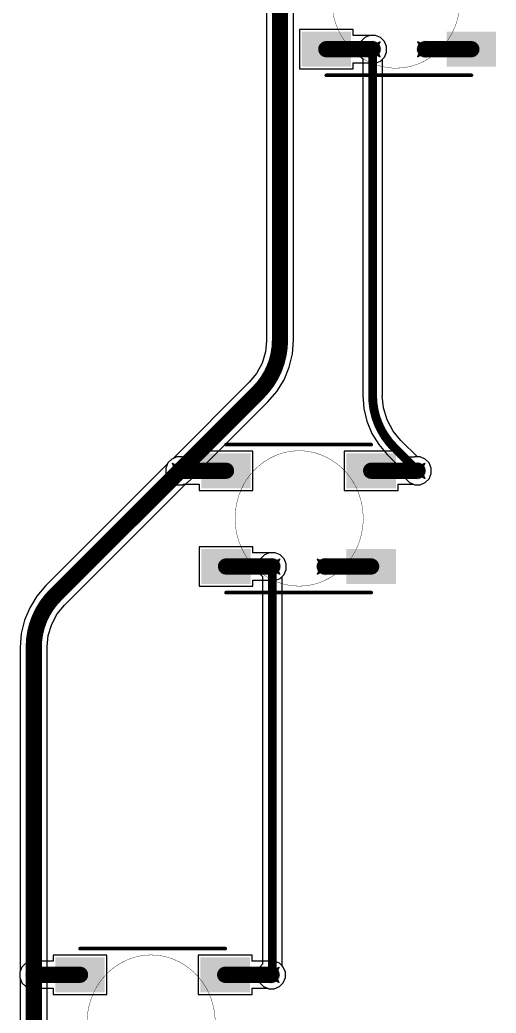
# Model space of a CAD drawing. Header units: inches. Extents: x -11 to 1110, y -7 to 455.
# Drawn here: x 463.22 to 479.63, y 180.45 to 214.68 of the extents above; entities that cross this region are included whole.
import ezdxf

# ---------------------------------------------------------------- set-up
doc = ezdxf.new("R2010")
doc.units = ezdxf.units.IN
for name, color, linetype in [('Bottom Layer', 5, 'Continuous'), ('Drill Drawing', 1, 'Continuous'), ('Mechanical 7', 56, 'Continuous'), ('Top Layer', 1, 'Continuous'), ('Top Overlay', 2, 'Continuous'), ('Top Paste', 8, 'Continuous'), ('Top Solder', 216, 'Continuous'), ('Via Holes', 16, 'Continuous')]:
    doc.layers.add(name, color=color, linetype=linetype)

msp = doc.modelspace()

# ---------------------------------------------------------------- hatches: boundary and pattern name
at = {"layer": 'Bottom Layer'}
h = msp.add_hatch(color=5, dxfattribs=at)
edge = h.paths.add_edge_path()
edge.add_arc((475.374, 213.669), 0.3, 0, 360)
h = msp.add_hatch(color=5, dxfattribs=at)
edge = h.paths.add_edge_path()
edge.add_arc((477.183, 213.669), 0.3, 0, 360)
h = msp.add_hatch(color=5, dxfattribs=at)
edge = h.paths.add_edge_path()
edge.add_arc((468.728, 199.138), 0.3, 0, 360)
h = msp.add_hatch(color=5, dxfattribs=at)
edge = h.paths.add_edge_path()
edge.add_arc((476.92, 199.138), 0.3, 0, 360)
h = msp.add_hatch(color=5, dxfattribs=at)
edge = h.paths.add_edge_path()
edge.add_arc((471.92, 195.838), 0.3, 0, 360)
h = msp.add_hatch(color=5, dxfattribs=at)
edge = h.paths.add_edge_path()
edge.add_arc((473.728, 195.838), 0.3, 0, 360)
h = msp.add_hatch(color=5, dxfattribs=at)
edge = h.paths.add_edge_path()
edge.add_arc((463.699, 181.765), 0.3, 0, 360)
h = msp.add_hatch(color=5, dxfattribs=at)
edge = h.paths.add_edge_path()
edge.add_arc((471.89, 181.765), 0.3, 0, 360)
at = {"layer": 'Top Layer'}
for points in [[(473.028, 214.172), (474.528, 214.172), (474.528, 213.172), (473.028, 213.172)], [(478.028, 214.172), (479.528, 214.172), (479.528, 213.172), (478.028, 213.172)], [(469.574, 199.642), (471.074, 199.642), (471.074, 198.642), (469.574, 198.642)], [(476.074, 198.642), (474.574, 198.642), (474.574, 199.642), (476.074, 199.642)], [(469.574, 196.342), (471.074, 196.342), (471.074, 195.342), (469.574, 195.342)], [(474.574, 196.342), (476.074, 196.342), (476.074, 195.342), (474.574, 195.342)], [(464.545, 182.268), (466.045, 182.268), (466.045, 181.268), (464.545, 181.268)], [(471.045, 181.268), (469.545, 181.268), (469.545, 182.268), (471.045, 182.268)]]:
    msp.add_hatch(color=1, dxfattribs=at).paths.add_polyline_path(points)
h = msp.add_hatch(color=1, dxfattribs=at)
edge = h.paths.add_edge_path()
edge.add_arc((475.374, 213.669), 0.3, 0, 360)
h = msp.add_hatch(color=1, dxfattribs=at)
edge = h.paths.add_edge_path()
edge.add_arc((477.183, 213.669), 0.3, 0, 360)
h = msp.add_hatch(color=1, dxfattribs=at)
edge = h.paths.add_edge_path()
edge.add_arc((468.728, 199.138), 0.3, 0, 360)
h = msp.add_hatch(color=1, dxfattribs=at)
edge = h.paths.add_edge_path()
edge.add_arc((476.92, 199.138), 0.3, 0, 360)
h = msp.add_hatch(color=1, dxfattribs=at)
edge = h.paths.add_edge_path()
edge.add_arc((471.92, 195.838), 0.3, 0, 360)
h = msp.add_hatch(color=1, dxfattribs=at)
edge = h.paths.add_edge_path()
edge.add_arc((473.728, 195.838), 0.3, 0, 360)
h = msp.add_hatch(color=1, dxfattribs=at)
edge = h.paths.add_edge_path()
edge.add_arc((463.699, 181.765), 0.3, 0, 360)
h = msp.add_hatch(color=1, dxfattribs=at)
edge = h.paths.add_edge_path()
edge.add_arc((471.89, 181.765), 0.3, 0, 360)
at = {"layer": 'Top Paste'}
for points in [[(473.028, 214.172), (474.528, 214.172), (474.528, 213.172), (473.028, 213.172)], [(478.028, 214.172), (479.528, 214.172), (479.528, 213.172), (478.028, 213.172)], [(469.574, 199.642), (471.074, 199.642), (471.074, 198.642), (469.574, 198.642)], [(476.074, 198.642), (474.574, 198.642), (474.574, 199.642), (476.074, 199.642)], [(469.574, 196.342), (471.074, 196.342), (471.074, 195.342), (469.574, 195.342)], [(474.574, 196.342), (476.074, 196.342), (476.074, 195.342), (474.574, 195.342)], [(464.545, 182.268), (466.045, 182.268), (466.045, 181.268), (464.545, 181.268)], [(471.045, 181.268), (469.545, 181.268), (469.545, 182.268), (471.045, 182.268)]]:
    msp.add_hatch(color=8, dxfattribs=at).paths.add_polyline_path(points)
at = {"layer": 'Top Solder'}
for points in [[(472.927, 214.274), (474.63, 214.274), (474.63, 213.071), (472.927, 213.071)], [(477.927, 214.274), (479.63, 214.274), (479.63, 213.071), (477.927, 213.071)], [(469.472, 199.743), (471.176, 199.743), (471.176, 198.54), (469.472, 198.54)], [(476.176, 198.54), (474.472, 198.54), (474.472, 199.743), (476.176, 199.743)], [(469.472, 196.443), (471.176, 196.443), (471.176, 195.24), (469.472, 195.24)], [(474.472, 196.443), (476.176, 196.443), (476.176, 195.24), (474.472, 195.24)], [(464.443, 182.37), (466.146, 182.37), (466.146, 181.166), (464.443, 181.166)], [(471.146, 181.166), (469.443, 181.166), (469.443, 182.37), (471.146, 182.37)]]:
    msp.add_hatch(color=216, dxfattribs=at).paths.add_polyline_path(points)
at = {"layer": 'Via Holes'}
h = msp.add_hatch(color=7, dxfattribs=at)
edge = h.paths.add_edge_path()
edge.add_arc((475.374, 213.669), 0.15, 0, 360)
h = msp.add_hatch(color=7, dxfattribs=at)
edge = h.paths.add_edge_path()
edge.add_arc((477.183, 213.669), 0.15, 0, 360)
h = msp.add_hatch(color=7, dxfattribs=at)
edge = h.paths.add_edge_path()
edge.add_arc((468.728, 199.138), 0.15, 0, 360)
h = msp.add_hatch(color=7, dxfattribs=at)
edge = h.paths.add_edge_path()
edge.add_arc((476.92, 199.138), 0.15, 0, 360)
h = msp.add_hatch(color=7, dxfattribs=at)
edge = h.paths.add_edge_path()
edge.add_arc((471.92, 195.838), 0.15, 0, 360)
h = msp.add_hatch(color=7, dxfattribs=at)
edge = h.paths.add_edge_path()
edge.add_arc((473.728, 195.838), 0.15, 0, 360)
h = msp.add_hatch(color=7, dxfattribs=at)
edge = h.paths.add_edge_path()
edge.add_arc((463.699, 181.765), 0.15, 0, 360)
h = msp.add_hatch(color=7, dxfattribs=at)
edge = h.paths.add_edge_path()
edge.add_arc((471.89, 181.765), 0.15, 0, 360)

# ---------------------------------------------------------------- linework, layer by layer
at = {"layer": 'Bottom Layer'}
for p, q in [((472.649, 203.645), (472.649, 216.846)), ((471.717, 216.503), (471.717, 203.645)), ((475.103, 214.074), (474.969, 213.94)), ((475.279, 214.147), (475.103, 214.074)), ((475.469, 214.147), (475.279, 214.147)), ((475.645, 214.074), (475.469, 214.147)), ((475.779, 213.94), (475.645, 214.074)), ((474.969, 213.94), (474.896, 213.764)), ((474.896, 213.764), (474.896, 213.574)), ((475.852, 213.764), (475.779, 213.94)), ((475.852, 213.574), (475.852, 213.764)), ((474.896, 213.574), (474.969, 213.398)), ((474.969, 213.398), (475.037, 213.33)), ((475.037, 213.33), (475.037, 201.736)), ((475.711, 213.33), (475.779, 213.398)), ((475.711, 201.736), (475.711, 213.33)), ((475.779, 213.398), (475.852, 213.574)), ((471.721, 203.624), (471.683, 203.239)), ((471.717, 203.645), (471.721, 203.624)), ((472.612, 203.174), (472.649, 203.645)), ((472.649, 203.645), (472.649, 203.645)), ((471.683, 203.239), (471.565, 202.849)), ((472.502, 202.716), (472.612, 203.174)), ((471.565, 202.849), (471.372, 202.489)), ((472.322, 202.28), (472.502, 202.716)), ((471.372, 202.489), (471.127, 202.19)), ((471.109, 202.178), (468.486, 199.555)), ((471.127, 202.19), (471.109, 202.178)), ((472.075, 201.878), (472.322, 202.28)), ((471.769, 201.519), (472.075, 201.878)), ((475.037, 201.736), (475.035, 201.736)), ((475.035, 201.736), (475.07, 201.286)), ((475.708, 201.721), (475.711, 201.736)), ((475.749, 201.305), (475.708, 201.721)), ((469.145, 198.896), (471.768, 201.519)), ((471.768, 201.519), (471.768, 201.519)), ((471.768, 201.519), (471.769, 201.519)), ((475.07, 201.286), (475.176, 200.846)), ((475.874, 200.891), (475.749, 201.305)), ((475.176, 200.846), (475.349, 200.429)), ((476.078, 200.509), (475.874, 200.891)), ((475.349, 200.429), (475.585, 200.044)), ((476.343, 200.186), (476.078, 200.509)), ((475.585, 200.044), (475.878, 199.7)), ((476.356, 200.178), (476.343, 200.186)), ((476.918, 199.616), (476.356, 200.178)), ((475.878, 199.7), (475.88, 199.702)), ((475.88, 199.702), (476.442, 199.14)), ((477.015, 199.616), (476.918, 199.616)), ((477.19, 199.543), (477.015, 199.616)), ((468.312, 199.381), (464.113, 195.183)), ((468.323, 199.409), (468.312, 199.381)), ((468.458, 199.543), (468.323, 199.409)), ((468.486, 199.555), (468.458, 199.543)), ((477.325, 199.409), (477.19, 199.543)), ((477.397, 199.233), (477.325, 199.409)), ((476.442, 199.14), (476.442, 199.043)), ((476.442, 199.043), (476.515, 198.868)), ((477.325, 198.868), (477.397, 199.043)), ((477.397, 199.043), (477.397, 199.233)), ((464.773, 194.523), (468.971, 198.722)), ((468.971, 198.722), (468.999, 198.733)), ((468.999, 198.733), (469.133, 198.868)), ((469.133, 198.868), (469.145, 198.896)), ((476.515, 198.868), (476.649, 198.733)), ((476.649, 198.733), (476.825, 198.66)), ((476.825, 198.66), (477.015, 198.66)), ((477.015, 198.66), (477.19, 198.733)), ((477.19, 198.733), (477.325, 198.868)), ((471.649, 196.243), (471.515, 196.109)), ((471.825, 196.316), (471.649, 196.243)), ((472.015, 196.316), (471.825, 196.316)), ((472.19, 196.243), (472.015, 196.316)), ((472.325, 196.109), (472.19, 196.243)), ((471.515, 196.109), (471.442, 195.933)), ((471.442, 195.933), (471.442, 195.743)), ((472.397, 195.933), (472.325, 196.109)), ((472.397, 195.743), (472.397, 195.933)), ((471.442, 195.743), (471.515, 195.568)), ((471.515, 195.568), (471.583, 195.499)), ((471.583, 195.499), (471.583, 182.133)), ((472.256, 195.499), (472.325, 195.568)), ((472.256, 182.074), (472.256, 195.499)), ((472.325, 195.568), (472.397, 195.743)), ((464.113, 195.183), (463.807, 194.824)), ((464.113, 195.183), (464.113, 195.183)), ((463.807, 194.824), (463.56, 194.422)), ((464.51, 194.213), (464.755, 194.511)), ((464.755, 194.511), (464.773, 194.523)), ((463.56, 194.422), (463.38, 193.986)), ((464.317, 193.853), (464.51, 194.213)), ((463.38, 193.986), (463.27, 193.527)), ((464.199, 193.463), (464.317, 193.853)), ((463.27, 193.527), (463.233, 193.057)), ((464.161, 193.078), (464.199, 193.463)), ((463.233, 193.057), (463.233, 193.057)), ((463.233, 193.057), (463.233, 181.888)), ((464.165, 193.057), (464.161, 193.078)), ((464.165, 181.888), (464.165, 193.057)), ((463.233, 181.888), (463.221, 181.86)), ((463.221, 181.86), (463.221, 181.67)), ((464.177, 181.86), (464.165, 181.888)), ((464.177, 181.67), (464.177, 181.86)), ((471.485, 182.035), (471.413, 181.86)), ((471.413, 181.86), (471.413, 181.67)), ((471.583, 182.133), (471.485, 182.035)), ((472.295, 182.035), (472.256, 182.074)), ((472.368, 181.86), (472.295, 182.035)), ((472.368, 181.67), (472.368, 181.86)), ((463.221, 181.67), (463.233, 181.641)), ((463.233, 181.641), (463.233, 172.987)), ((464.165, 181.641), (464.177, 181.67)), ((464.165, 172.987), (464.165, 181.641)), ((471.413, 181.67), (471.485, 181.494)), ((471.485, 181.494), (471.62, 181.36)), ((472.161, 181.36), (472.295, 181.494)), ((472.295, 181.494), (472.368, 181.67)), ((471.62, 181.36), (471.795, 181.287)), ((471.795, 181.287), (471.985, 181.287)), ((471.985, 181.287), (472.161, 181.36))]:
    msp.add_line(p, q, dxfattribs=at)
for points in [[(472.183, 203.645, 0.559, 0.559, 0), (472.183, 216.969, 0.559, 0.559, 0)], [(475.374, 201.736, 0.305, 0.305, 0), (475.374, 213.669, 0.305, 0.305, 0)], [(472.183, 203.645, 0.559, 0.559, -0.198912), (471.439, 201.849, 0.559, 0.559, 0)], [(468.728, 199.138, 0.559, 0.559, 0), (471.439, 201.849, 0.559, 0.559, 0)], [(476.118, 199.94, 0.305, 0.305, -0.198912), (475.374, 201.736, 0.305, 0.305, 0)], [(476.118, 199.94, 0.305, 0.305, 0), (476.92, 199.138, 0.305, 0.305, 0)], [(464.443, 194.853, 0.559, 0.559, 0), (468.728, 199.138, 0.559, 0.559, 0)], [(471.92, 181.835, 0.305, 0.305, 0), (471.92, 195.838, 0.305, 0.305, 0)], [(463.699, 193.057, 0.559, 0.559, -0.198912), (464.443, 194.853, 0.559, 0.559, 0)], [(463.699, 181.765, 0.559, 0.559, 0), (463.699, 193.057, 0.559, 0.559, 0)], [(463.699, 172.987, 0.559, 0.559, 0), (463.699, 181.765, 0.559, 0.559, 0)], [(471.92, 181.835, 0.305, 0.305, -0.198912), (471.89, 181.765, 0.305, 0.305, 0)]]:
    msp.add_lwpolyline(points, format="xyseb", dxfattribs=at)
for points in [[(475.298, 213.669, 0.152, 0.152, 1), (475.45, 213.669, 0.152, 0.152, 1)], [(472.043, 203.645, 0.279, 0.279, 1), (472.322, 203.645, 0.279, 0.279, 1)], [(472.043, 203.645, 0.279, 0.279, 1), (472.322, 203.645, 0.279, 0.279, 1)], [(471.299, 201.849, 0.279, 0.279, 1), (471.579, 201.849, 0.279, 0.279, 1)], [(471.299, 201.849, 0.279, 0.279, 1), (471.579, 201.849, 0.279, 0.279, 1)], [(475.298, 201.736, 0.152, 0.152, 1), (475.45, 201.736, 0.152, 0.152, 1)], [(475.298, 201.736, 0.152, 0.152, 1), (475.45, 201.736, 0.152, 0.152, 1)], [(476.042, 199.94, 0.152, 0.152, 1), (476.194, 199.94, 0.152, 0.152, 1)], [(476.042, 199.94, 0.152, 0.152, 1), (476.194, 199.94, 0.152, 0.152, 1)], [(468.589, 199.138, 0.279, 0.279, 1), (468.868, 199.138, 0.279, 0.279, 1)], [(468.589, 199.138, 0.279, 0.279, 1), (468.868, 199.138, 0.279, 0.279, 1)], [(476.843, 199.138, 0.152, 0.152, 1), (476.996, 199.138, 0.152, 0.152, 1)], [(471.843, 195.838, 0.152, 0.152, 1), (471.996, 195.838, 0.152, 0.152, 1)], [(464.303, 194.853, 0.279, 0.279, 1), (464.583, 194.853, 0.279, 0.279, 1)], [(464.303, 194.853, 0.279, 0.279, 1), (464.583, 194.853, 0.279, 0.279, 1)], [(463.559, 193.057, 0.279, 0.279, 1), (463.839, 193.057, 0.279, 0.279, 1)], [(463.559, 193.057, 0.279, 0.279, 1), (463.839, 193.057, 0.279, 0.279, 1)], [(463.559, 181.765, 0.279, 0.279, 1), (463.839, 181.765, 0.279, 0.279, 1)], [(463.559, 181.765, 0.279, 0.279, 1), (463.839, 181.765, 0.279, 0.279, 1)], [(471.814, 181.765, 0.152, 0.152, 1), (471.967, 181.765, 0.152, 0.152, 1)], [(471.843, 181.835, 0.152, 0.152, 1), (471.996, 181.835, 0.152, 0.152, 1)], [(471.843, 181.835, 0.152, 0.152, 1), (471.996, 181.835, 0.152, 0.152, 1)]]:
    msp.add_lwpolyline(points, format="xyseb", close=True, dxfattribs=at)
at = {"layer": 'Drill Drawing'}
for points in [[(475.12, 213.923, 0.0508, 0.0508, 0), (475.374, 213.796, 0.0508, 0.0508, 0)], [(475.12, 213.923, 0.0508, 0.0508, 0), (475.247, 213.669, 0.0508, 0.0508, 0)], [(475.12, 213.415, 0.0508, 0.0508, 0), (475.247, 213.669, 0.0508, 0.0508, 0)], [(475.374, 213.796, 0.0508, 0.0508, 0), (475.628, 213.923, 0.0508, 0.0508, 0)], [(475.501, 213.669, 0.0508, 0.0508, 0), (475.628, 213.923, 0.0508, 0.0508, 0)], [(475.501, 213.669, 0.0508, 0.0508, 0), (475.628, 213.415, 0.0508, 0.0508, 0)], [(476.929, 213.923, 0.0508, 0.0508, 0), (477.183, 213.796, 0.0508, 0.0508, 0)], [(476.929, 213.923, 0.0508, 0.0508, 0), (477.056, 213.669, 0.0508, 0.0508, 0)], [(476.929, 213.415, 0.0508, 0.0508, 0), (477.056, 213.669, 0.0508, 0.0508, 0)], [(477.183, 213.796, 0.0508, 0.0508, 0), (477.437, 213.923, 0.0508, 0.0508, 0)], [(477.31, 213.669, 0.0508, 0.0508, 0), (477.437, 213.923, 0.0508, 0.0508, 0)], [(477.31, 213.669, 0.0508, 0.0508, 0), (477.437, 213.415, 0.0508, 0.0508, 0)], [(475.12, 213.415, 0.0508, 0.0508, 0), (475.374, 213.542, 0.0508, 0.0508, 0)], [(475.374, 213.542, 0.0508, 0.0508, 0), (475.628, 213.415, 0.0508, 0.0508, 0)], [(476.929, 213.415, 0.0508, 0.0508, 0), (477.183, 213.542, 0.0508, 0.0508, 0)], [(477.183, 213.542, 0.0508, 0.0508, 0), (477.437, 213.415, 0.0508, 0.0508, 0)], [(468.474, 199.392, 0.0508, 0.0508, 0), (468.728, 199.265, 0.0508, 0.0508, 0)], [(468.474, 199.392, 0.0508, 0.0508, 0), (468.601, 199.138, 0.0508, 0.0508, 0)], [(468.728, 199.265, 0.0508, 0.0508, 0), (468.982, 199.392, 0.0508, 0.0508, 0)], [(468.855, 199.138, 0.0508, 0.0508, 0), (468.982, 199.392, 0.0508, 0.0508, 0)], [(476.666, 199.392, 0.0508, 0.0508, 0), (476.92, 199.265, 0.0508, 0.0508, 0)], [(476.666, 199.392, 0.0508, 0.0508, 0), (476.793, 199.138, 0.0508, 0.0508, 0)], [(476.92, 199.265, 0.0508, 0.0508, 0), (477.174, 199.392, 0.0508, 0.0508, 0)], [(477.047, 199.138, 0.0508, 0.0508, 0), (477.174, 199.392, 0.0508, 0.0508, 0)], [(468.474, 198.884, 0.0508, 0.0508, 0), (468.601, 199.138, 0.0508, 0.0508, 0)], [(468.474, 198.884, 0.0508, 0.0508, 0), (468.728, 199.011, 0.0508, 0.0508, 0)], [(468.728, 199.011, 0.0508, 0.0508, 0), (468.982, 198.884, 0.0508, 0.0508, 0)], [(468.855, 199.138, 0.0508, 0.0508, 0), (468.982, 198.884, 0.0508, 0.0508, 0)], [(476.666, 198.884, 0.0508, 0.0508, 0), (476.793, 199.138, 0.0508, 0.0508, 0)], [(476.666, 198.884, 0.0508, 0.0508, 0), (476.92, 199.011, 0.0508, 0.0508, 0)], [(476.92, 199.011, 0.0508, 0.0508, 0), (477.174, 198.884, 0.0508, 0.0508, 0)], [(477.047, 199.138, 0.0508, 0.0508, 0), (477.174, 198.884, 0.0508, 0.0508, 0)], [(471.666, 196.092, 0.0508, 0.0508, 0), (471.92, 195.965, 0.0508, 0.0508, 0)], [(471.666, 196.092, 0.0508, 0.0508, 0), (471.793, 195.838, 0.0508, 0.0508, 0)], [(471.666, 195.584, 0.0508, 0.0508, 0), (471.793, 195.838, 0.0508, 0.0508, 0)], [(471.92, 195.965, 0.0508, 0.0508, 0), (472.174, 196.092, 0.0508, 0.0508, 0)], [(472.047, 195.838, 0.0508, 0.0508, 0), (472.174, 196.092, 0.0508, 0.0508, 0)], [(472.047, 195.838, 0.0508, 0.0508, 0), (472.174, 195.584, 0.0508, 0.0508, 0)], [(473.474, 196.092, 0.0508, 0.0508, 0), (473.728, 195.965, 0.0508, 0.0508, 0)], [(473.474, 196.092, 0.0508, 0.0508, 0), (473.601, 195.838, 0.0508, 0.0508, 0)], [(473.474, 195.584, 0.0508, 0.0508, 0), (473.601, 195.838, 0.0508, 0.0508, 0)], [(473.728, 195.965, 0.0508, 0.0508, 0), (473.982, 196.092, 0.0508, 0.0508, 0)], [(473.855, 195.838, 0.0508, 0.0508, 0), (473.982, 196.092, 0.0508, 0.0508, 0)], [(473.855, 195.838, 0.0508, 0.0508, 0), (473.982, 195.584, 0.0508, 0.0508, 0)], [(471.666, 195.584, 0.0508, 0.0508, 0), (471.92, 195.711, 0.0508, 0.0508, 0)], [(471.92, 195.711, 0.0508, 0.0508, 0), (472.174, 195.584, 0.0508, 0.0508, 0)], [(473.474, 195.584, 0.0508, 0.0508, 0), (473.728, 195.711, 0.0508, 0.0508, 0)], [(473.728, 195.711, 0.0508, 0.0508, 0), (473.982, 195.584, 0.0508, 0.0508, 0)], [(463.445, 182.019, 0.0508, 0.0508, 0), (463.699, 181.892, 0.0508, 0.0508, 0)], [(463.445, 182.019, 0.0508, 0.0508, 0), (463.572, 181.765, 0.0508, 0.0508, 0)], [(463.699, 181.892, 0.0508, 0.0508, 0), (463.953, 182.019, 0.0508, 0.0508, 0)], [(463.826, 181.765, 0.0508, 0.0508, 0), (463.953, 182.019, 0.0508, 0.0508, 0)], [(471.636, 182.019, 0.0508, 0.0508, 0), (471.89, 181.892, 0.0508, 0.0508, 0)], [(471.636, 182.019, 0.0508, 0.0508, 0), (471.763, 181.765, 0.0508, 0.0508, 0)], [(471.89, 181.892, 0.0508, 0.0508, 0), (472.144, 182.019, 0.0508, 0.0508, 0)], [(472.017, 181.765, 0.0508, 0.0508, 0), (472.144, 182.019, 0.0508, 0.0508, 0)], [(463.445, 181.511, 0.0508, 0.0508, 0), (463.572, 181.765, 0.0508, 0.0508, 0)], [(463.445, 181.511, 0.0508, 0.0508, 0), (463.699, 181.638, 0.0508, 0.0508, 0)], [(463.699, 181.638, 0.0508, 0.0508, 0), (463.953, 181.511, 0.0508, 0.0508, 0)], [(463.826, 181.765, 0.0508, 0.0508, 0), (463.953, 181.511, 0.0508, 0.0508, 0)], [(471.636, 181.511, 0.0508, 0.0508, 0), (471.763, 181.765, 0.0508, 0.0508, 0)], [(471.636, 181.511, 0.0508, 0.0508, 0), (471.89, 181.638, 0.0508, 0.0508, 0)], [(471.89, 181.638, 0.0508, 0.0508, 0), (472.144, 181.511, 0.0508, 0.0508, 0)], [(472.017, 181.765, 0.0508, 0.0508, 0), (472.144, 181.511, 0.0508, 0.0508, 0)]]:
    msp.add_lwpolyline(points, format="xyseb", dxfattribs=at)
for points in [[(475.107, 213.923, 0.0254, 0.0254, 1), (475.133, 213.923, 0.0254, 0.0254, 1)], [(475.107, 213.923, 0.0254, 0.0254, 1), (475.133, 213.923, 0.0254, 0.0254, 1)], [(475.234, 213.669, 0.0254, 0.0254, 1), (475.26, 213.669, 0.0254, 0.0254, 1)], [(475.234, 213.669, 0.0254, 0.0254, 1), (475.26, 213.669, 0.0254, 0.0254, 1)], [(475.361, 213.796, 0.0254, 0.0254, 1), (475.387, 213.796, 0.0254, 0.0254, 1)], [(475.361, 213.796, 0.0254, 0.0254, 1), (475.387, 213.796, 0.0254, 0.0254, 1)], [(475.488, 213.669, 0.0254, 0.0254, 1), (475.514, 213.669, 0.0254, 0.0254, 1)], [(475.488, 213.669, 0.0254, 0.0254, 1), (475.514, 213.669, 0.0254, 0.0254, 1)], [(475.615, 213.923, 0.0254, 0.0254, 1), (475.641, 213.923, 0.0254, 0.0254, 1)], [(475.615, 213.923, 0.0254, 0.0254, 1), (475.641, 213.923, 0.0254, 0.0254, 1)], [(476.916, 213.923, 0.0254, 0.0254, 1), (476.941, 213.923, 0.0254, 0.0254, 1)], [(476.916, 213.923, 0.0254, 0.0254, 1), (476.941, 213.923, 0.0254, 0.0254, 1)], [(477.043, 213.669, 0.0254, 0.0254, 1), (477.068, 213.669, 0.0254, 0.0254, 1)], [(477.043, 213.669, 0.0254, 0.0254, 1), (477.068, 213.669, 0.0254, 0.0254, 1)], [(477.17, 213.796, 0.0254, 0.0254, 1), (477.195, 213.796, 0.0254, 0.0254, 1)], [(477.17, 213.796, 0.0254, 0.0254, 1), (477.195, 213.796, 0.0254, 0.0254, 1)], [(477.297, 213.669, 0.0254, 0.0254, 1), (477.322, 213.669, 0.0254, 0.0254, 1)], [(477.297, 213.669, 0.0254, 0.0254, 1), (477.322, 213.669, 0.0254, 0.0254, 1)], [(477.424, 213.923, 0.0254, 0.0254, 1), (477.449, 213.923, 0.0254, 0.0254, 1)], [(477.424, 213.923, 0.0254, 0.0254, 1), (477.449, 213.923, 0.0254, 0.0254, 1)], [(475.107, 213.415, 0.0254, 0.0254, 1), (475.133, 213.415, 0.0254, 0.0254, 1)], [(475.107, 213.415, 0.0254, 0.0254, 1), (475.133, 213.415, 0.0254, 0.0254, 1)], [(475.361, 213.542, 0.0254, 0.0254, 1), (475.387, 213.542, 0.0254, 0.0254, 1)], [(475.361, 213.542, 0.0254, 0.0254, 1), (475.387, 213.542, 0.0254, 0.0254, 1)], [(475.615, 213.415, 0.0254, 0.0254, 1), (475.641, 213.415, 0.0254, 0.0254, 1)], [(475.615, 213.415, 0.0254, 0.0254, 1), (475.641, 213.415, 0.0254, 0.0254, 1)], [(476.916, 213.415, 0.0254, 0.0254, 1), (476.941, 213.415, 0.0254, 0.0254, 1)], [(476.916, 213.415, 0.0254, 0.0254, 1), (476.941, 213.415, 0.0254, 0.0254, 1)], [(477.17, 213.542, 0.0254, 0.0254, 1), (477.195, 213.542, 0.0254, 0.0254, 1)], [(477.17, 213.542, 0.0254, 0.0254, 1), (477.195, 213.542, 0.0254, 0.0254, 1)], [(477.424, 213.415, 0.0254, 0.0254, 1), (477.449, 213.415, 0.0254, 0.0254, 1)], [(477.424, 213.415, 0.0254, 0.0254, 1), (477.449, 213.415, 0.0254, 0.0254, 1)], [(468.462, 199.392, 0.0254, 0.0254, 1), (468.487, 199.392, 0.0254, 0.0254, 1)], [(468.462, 199.392, 0.0254, 0.0254, 1), (468.487, 199.392, 0.0254, 0.0254, 1)], [(468.716, 199.265, 0.0254, 0.0254, 1), (468.741, 199.265, 0.0254, 0.0254, 1)], [(468.716, 199.265, 0.0254, 0.0254, 1), (468.741, 199.265, 0.0254, 0.0254, 1)], [(468.97, 199.392, 0.0254, 0.0254, 1), (468.995, 199.392, 0.0254, 0.0254, 1)], [(468.97, 199.392, 0.0254, 0.0254, 1), (468.995, 199.392, 0.0254, 0.0254, 1)], [(476.653, 199.392, 0.0254, 0.0254, 1), (476.678, 199.392, 0.0254, 0.0254, 1)], [(476.653, 199.392, 0.0254, 0.0254, 1), (476.678, 199.392, 0.0254, 0.0254, 1)], [(476.907, 199.265, 0.0254, 0.0254, 1), (476.932, 199.265, 0.0254, 0.0254, 1)], [(476.907, 199.265, 0.0254, 0.0254, 1), (476.932, 199.265, 0.0254, 0.0254, 1)], [(477.161, 199.392, 0.0254, 0.0254, 1), (477.186, 199.392, 0.0254, 0.0254, 1)], [(477.161, 199.392, 0.0254, 0.0254, 1), (477.186, 199.392, 0.0254, 0.0254, 1)], [(468.589, 199.138, 0.0254, 0.0254, 1), (468.614, 199.138, 0.0254, 0.0254, 1)], [(468.589, 199.138, 0.0254, 0.0254, 1), (468.614, 199.138, 0.0254, 0.0254, 1)], [(468.716, 199.011, 0.0254, 0.0254, 1), (468.741, 199.011, 0.0254, 0.0254, 1)], [(468.716, 199.011, 0.0254, 0.0254, 1), (468.741, 199.011, 0.0254, 0.0254, 1)], [(468.843, 199.138, 0.0254, 0.0254, 1), (468.868, 199.138, 0.0254, 0.0254, 1)], [(468.843, 199.138, 0.0254, 0.0254, 1), (468.868, 199.138, 0.0254, 0.0254, 1)], [(476.78, 199.138, 0.0254, 0.0254, 1), (476.805, 199.138, 0.0254, 0.0254, 1)], [(476.78, 199.138, 0.0254, 0.0254, 1), (476.805, 199.138, 0.0254, 0.0254, 1)], [(476.907, 199.011, 0.0254, 0.0254, 1), (476.932, 199.011, 0.0254, 0.0254, 1)], [(476.907, 199.011, 0.0254, 0.0254, 1), (476.932, 199.011, 0.0254, 0.0254, 1)], [(477.034, 199.138, 0.0254, 0.0254, 1), (477.059, 199.138, 0.0254, 0.0254, 1)], [(477.034, 199.138, 0.0254, 0.0254, 1), (477.059, 199.138, 0.0254, 0.0254, 1)], [(468.462, 198.884, 0.0254, 0.0254, 1), (468.487, 198.884, 0.0254, 0.0254, 1)], [(468.462, 198.884, 0.0254, 0.0254, 1), (468.487, 198.884, 0.0254, 0.0254, 1)], [(468.97, 198.884, 0.0254, 0.0254, 1), (468.995, 198.884, 0.0254, 0.0254, 1)], [(468.97, 198.884, 0.0254, 0.0254, 1), (468.995, 198.884, 0.0254, 0.0254, 1)], [(476.653, 198.884, 0.0254, 0.0254, 1), (476.678, 198.884, 0.0254, 0.0254, 1)], [(476.653, 198.884, 0.0254, 0.0254, 1), (476.678, 198.884, 0.0254, 0.0254, 1)], [(477.161, 198.884, 0.0254, 0.0254, 1), (477.186, 198.884, 0.0254, 0.0254, 1)], [(477.161, 198.884, 0.0254, 0.0254, 1), (477.186, 198.884, 0.0254, 0.0254, 1)], [(471.653, 196.092, 0.0254, 0.0254, 1), (471.678, 196.092, 0.0254, 0.0254, 1)], [(471.653, 196.092, 0.0254, 0.0254, 1), (471.678, 196.092, 0.0254, 0.0254, 1)], [(471.78, 195.838, 0.0254, 0.0254, 1), (471.805, 195.838, 0.0254, 0.0254, 1)], [(471.78, 195.838, 0.0254, 0.0254, 1), (471.805, 195.838, 0.0254, 0.0254, 1)], [(471.907, 195.965, 0.0254, 0.0254, 1), (471.932, 195.965, 0.0254, 0.0254, 1)], [(471.907, 195.965, 0.0254, 0.0254, 1), (471.932, 195.965, 0.0254, 0.0254, 1)], [(472.034, 195.838, 0.0254, 0.0254, 1), (472.059, 195.838, 0.0254, 0.0254, 1)], [(472.034, 195.838, 0.0254, 0.0254, 1), (472.059, 195.838, 0.0254, 0.0254, 1)], [(472.161, 196.092, 0.0254, 0.0254, 1), (472.186, 196.092, 0.0254, 0.0254, 1)], [(472.161, 196.092, 0.0254, 0.0254, 1), (472.186, 196.092, 0.0254, 0.0254, 1)], [(473.462, 196.092, 0.0254, 0.0254, 1), (473.487, 196.092, 0.0254, 0.0254, 1)], [(473.462, 196.092, 0.0254, 0.0254, 1), (473.487, 196.092, 0.0254, 0.0254, 1)], [(473.589, 195.838, 0.0254, 0.0254, 1), (473.614, 195.838, 0.0254, 0.0254, 1)], [(473.589, 195.838, 0.0254, 0.0254, 1), (473.614, 195.838, 0.0254, 0.0254, 1)], [(473.716, 195.965, 0.0254, 0.0254, 1), (473.741, 195.965, 0.0254, 0.0254, 1)], [(473.716, 195.965, 0.0254, 0.0254, 1), (473.741, 195.965, 0.0254, 0.0254, 1)], [(473.843, 195.838, 0.0254, 0.0254, 1), (473.868, 195.838, 0.0254, 0.0254, 1)], [(473.843, 195.838, 0.0254, 0.0254, 1), (473.868, 195.838, 0.0254, 0.0254, 1)], [(473.97, 196.092, 0.0254, 0.0254, 1), (473.995, 196.092, 0.0254, 0.0254, 1)], [(473.97, 196.092, 0.0254, 0.0254, 1), (473.995, 196.092, 0.0254, 0.0254, 1)], [(471.653, 195.584, 0.0254, 0.0254, 1), (471.678, 195.584, 0.0254, 0.0254, 1)], [(471.653, 195.584, 0.0254, 0.0254, 1), (471.678, 195.584, 0.0254, 0.0254, 1)], [(471.907, 195.711, 0.0254, 0.0254, 1), (471.932, 195.711, 0.0254, 0.0254, 1)], [(471.907, 195.711, 0.0254, 0.0254, 1), (471.932, 195.711, 0.0254, 0.0254, 1)], [(472.161, 195.584, 0.0254, 0.0254, 1), (472.186, 195.584, 0.0254, 0.0254, 1)], [(472.161, 195.584, 0.0254, 0.0254, 1), (472.186, 195.584, 0.0254, 0.0254, 1)], [(473.462, 195.584, 0.0254, 0.0254, 1), (473.487, 195.584, 0.0254, 0.0254, 1)], [(473.462, 195.584, 0.0254, 0.0254, 1), (473.487, 195.584, 0.0254, 0.0254, 1)], [(473.716, 195.711, 0.0254, 0.0254, 1), (473.741, 195.711, 0.0254, 0.0254, 1)], [(473.716, 195.711, 0.0254, 0.0254, 1), (473.741, 195.711, 0.0254, 0.0254, 1)], [(473.97, 195.584, 0.0254, 0.0254, 1), (473.995, 195.584, 0.0254, 0.0254, 1)], [(473.97, 195.584, 0.0254, 0.0254, 1), (473.995, 195.584, 0.0254, 0.0254, 1)], [(463.432, 182.019, 0.0254, 0.0254, 1), (463.458, 182.019, 0.0254, 0.0254, 1)], [(463.432, 182.019, 0.0254, 0.0254, 1), (463.458, 182.019, 0.0254, 0.0254, 1)], [(463.686, 181.892, 0.0254, 0.0254, 1), (463.712, 181.892, 0.0254, 0.0254, 1)], [(463.686, 181.892, 0.0254, 0.0254, 1), (463.712, 181.892, 0.0254, 0.0254, 1)], [(463.94, 182.019, 0.0254, 0.0254, 1), (463.966, 182.019, 0.0254, 0.0254, 1)], [(463.94, 182.019, 0.0254, 0.0254, 1), (463.966, 182.019, 0.0254, 0.0254, 1)], [(471.624, 182.019, 0.0254, 0.0254, 1), (471.649, 182.019, 0.0254, 0.0254, 1)], [(471.624, 182.019, 0.0254, 0.0254, 1), (471.649, 182.019, 0.0254, 0.0254, 1)], [(471.878, 181.892, 0.0254, 0.0254, 1), (471.903, 181.892, 0.0254, 0.0254, 1)], [(471.878, 181.892, 0.0254, 0.0254, 1), (471.903, 181.892, 0.0254, 0.0254, 1)], [(472.132, 182.019, 0.0254, 0.0254, 1), (472.157, 182.019, 0.0254, 0.0254, 1)], [(472.132, 182.019, 0.0254, 0.0254, 1), (472.157, 182.019, 0.0254, 0.0254, 1)], [(463.432, 181.511, 0.0254, 0.0254, 1), (463.458, 181.511, 0.0254, 0.0254, 1)], [(463.432, 181.511, 0.0254, 0.0254, 1), (463.458, 181.511, 0.0254, 0.0254, 1)], [(463.559, 181.765, 0.0254, 0.0254, 1), (463.585, 181.765, 0.0254, 0.0254, 1)], [(463.559, 181.765, 0.0254, 0.0254, 1), (463.585, 181.765, 0.0254, 0.0254, 1)], [(463.686, 181.638, 0.0254, 0.0254, 1), (463.712, 181.638, 0.0254, 0.0254, 1)], [(463.686, 181.638, 0.0254, 0.0254, 1), (463.712, 181.638, 0.0254, 0.0254, 1)], [(463.813, 181.765, 0.0254, 0.0254, 1), (463.839, 181.765, 0.0254, 0.0254, 1)], [(463.813, 181.765, 0.0254, 0.0254, 1), (463.839, 181.765, 0.0254, 0.0254, 1)], [(463.94, 181.511, 0.0254, 0.0254, 1), (463.966, 181.511, 0.0254, 0.0254, 1)], [(463.94, 181.511, 0.0254, 0.0254, 1), (463.966, 181.511, 0.0254, 0.0254, 1)], [(471.624, 181.511, 0.0254, 0.0254, 1), (471.649, 181.511, 0.0254, 0.0254, 1)], [(471.624, 181.511, 0.0254, 0.0254, 1), (471.649, 181.511, 0.0254, 0.0254, 1)], [(471.751, 181.765, 0.0254, 0.0254, 1), (471.776, 181.765, 0.0254, 0.0254, 1)], [(471.751, 181.765, 0.0254, 0.0254, 1), (471.776, 181.765, 0.0254, 0.0254, 1)], [(471.878, 181.638, 0.0254, 0.0254, 1), (471.903, 181.638, 0.0254, 0.0254, 1)], [(471.878, 181.638, 0.0254, 0.0254, 1), (471.903, 181.638, 0.0254, 0.0254, 1)], [(472.005, 181.765, 0.0254, 0.0254, 1), (472.03, 181.765, 0.0254, 0.0254, 1)], [(472.005, 181.765, 0.0254, 0.0254, 1), (472.03, 181.765, 0.0254, 0.0254, 1)], [(472.132, 181.511, 0.0254, 0.0254, 1), (472.157, 181.511, 0.0254, 0.0254, 1)], [(472.132, 181.511, 0.0254, 0.0254, 1), (472.157, 181.511, 0.0254, 0.0254, 1)]]:
    msp.add_lwpolyline(points, format="xyseb", close=True, dxfattribs=at)
at = {"layer": 'Mechanical 7'}
for points in [[(474.414, 213.949, 0.0127, 0.0127, -0.189783), (473.991, 215.678, 0.0127, 0.0127, 0)], [(478.362, 215.023, 0.0127, 0.0127, -0.251301), (477.098, 213.232, 0.0127, 0.0127, 0)], [(475.868, 213.043, 0.0127, 0.0127, -0.20525), (474.414, 213.949, 0.0127, 0.0127, 0)], [(476.025, 213.025, 0.0127, 0.0127, -0.017331), (475.868, 213.043, 0.0127, 0.0127, 0)], [(476.18, 213.019, 0.0127, 0.0127, -0.019417), (476.025, 213.025, 0.0127, 0.0127, 0)], [(477.098, 213.232, 0.0127, 0.0127, -0.113929), (476.18, 213.019, 0.0127, 0.0127, 0)], [(470.704, 198.07, 0.0127, 0.0127, -0.238164), (472.016, 199.661, 0.0127, 0.0127, 0)], [(472.016, 199.661, 0.0127, 0.0127, -0.168363), (473.385, 199.76, 0.0127, 0.0127, 0)], [(473.385, 199.76, 0.0127, 0.0127, -0.240572), (474.89, 198.371, 0.0127, 0.0127, 0)], [(474.89, 198.371, 0.0127, 0.0127, -0.151652), (474.982, 196.924, 0.0127, 0.0127, 0)], [(470.947, 196.303, 0.0127, 0.0127, -0.189421), (470.704, 198.07, 0.0127, 0.0127, 0)], [(474.982, 196.924, 0.0127, 0.0127, -0.234697), (473.693, 195.345, 0.0127, 0.0127, 0)], [(472.301, 195.237, 0.0127, 0.0127, -0.202817), (470.947, 196.303, 0.0127, 0.0127, 0)], [(472.844, 195.165, 0.0127, 0.0127, -0.065105), (472.301, 195.237, 0.0127, 0.0127, 0)], [(473.693, 195.345, 0.0127, 0.0127, -0.104502), (472.844, 195.165, 0.0127, 0.0127, 0)], [(465.673, 180.928, 0.0127, 0.0127, -0.24009), (467.137, 182.362, 0.0127, 0.0127, 0)], [(467.137, 182.362, 0.0127, 0.0127, -0.169124), (468.507, 182.307, 0.0127, 0.0127, 0)], [(468.507, 182.307, 0.0127, 0.0127, -0.238048), (469.866, 180.761, 0.0127, 0.0127, 0)], [(465.739, 179.144, 0.0127, 0.0127, -0.188731), (465.673, 180.928, 0.0127, 0.0127, 0)], [(469.866, 180.761, 0.0127, 0.0127, -0.151546), (469.815, 179.313, 0.0127, 0.0127, 0)]]:
    msp.add_lwpolyline(points, format="xyseb", dxfattribs=at)
for points in [[(474.41, 213.949, 0.00635, 0.00635, 1), (474.417, 213.949, 0.00635, 0.00635, 1)], [(474.41, 213.949, 0.00635, 0.00635, 1), (474.417, 213.949, 0.00635, 0.00635, 1)], [(475.865, 213.043, 0.00635, 0.00635, 1), (475.871, 213.043, 0.00635, 0.00635, 1)], [(475.865, 213.043, 0.00635, 0.00635, 1), (475.871, 213.043, 0.00635, 0.00635, 1)], [(476.022, 213.025, 0.00635, 0.00635, 1), (476.028, 213.025, 0.00635, 0.00635, 1)], [(476.022, 213.025, 0.00635, 0.00635, 1), (476.028, 213.025, 0.00635, 0.00635, 1)], [(476.177, 213.019, 0.00635, 0.00635, 1), (476.183, 213.019, 0.00635, 0.00635, 1)], [(476.177, 213.019, 0.00635, 0.00635, 1), (476.183, 213.019, 0.00635, 0.00635, 1)], [(477.095, 213.232, 0.00635, 0.00635, 1), (477.102, 213.232, 0.00635, 0.00635, 1)], [(477.095, 213.232, 0.00635, 0.00635, 1), (477.102, 213.232, 0.00635, 0.00635, 1)], [(472.013, 199.661, 0.00635, 0.00635, 1), (472.019, 199.661, 0.00635, 0.00635, 1)], [(472.013, 199.661, 0.00635, 0.00635, 1), (472.019, 199.661, 0.00635, 0.00635, 1)], [(473.382, 199.76, 0.00635, 0.00635, 1), (473.388, 199.76, 0.00635, 0.00635, 1)], [(473.382, 199.76, 0.00635, 0.00635, 1), (473.388, 199.76, 0.00635, 0.00635, 1)], [(474.886, 198.371, 0.00635, 0.00635, 1), (474.893, 198.371, 0.00635, 0.00635, 1)], [(474.886, 198.371, 0.00635, 0.00635, 1), (474.893, 198.371, 0.00635, 0.00635, 1)], [(470.701, 198.07, 0.00635, 0.00635, 1), (470.708, 198.07, 0.00635, 0.00635, 1)], [(470.701, 198.07, 0.00635, 0.00635, 1), (470.708, 198.07, 0.00635, 0.00635, 1)], [(474.979, 196.924, 0.00635, 0.00635, 1), (474.985, 196.924, 0.00635, 0.00635, 1)], [(474.979, 196.924, 0.00635, 0.00635, 1), (474.985, 196.924, 0.00635, 0.00635, 1)], [(470.944, 196.303, 0.00635, 0.00635, 1), (470.95, 196.303, 0.00635, 0.00635, 1)], [(470.944, 196.303, 0.00635, 0.00635, 1), (470.95, 196.303, 0.00635, 0.00635, 1)], [(472.298, 195.237, 0.00635, 0.00635, 1), (472.304, 195.237, 0.00635, 0.00635, 1)], [(472.298, 195.237, 0.00635, 0.00635, 1), (472.304, 195.237, 0.00635, 0.00635, 1)], [(472.841, 195.165, 0.00635, 0.00635, 1), (472.847, 195.165, 0.00635, 0.00635, 1)], [(472.841, 195.165, 0.00635, 0.00635, 1), (472.847, 195.165, 0.00635, 0.00635, 1)], [(473.69, 195.345, 0.00635, 0.00635, 1), (473.696, 195.345, 0.00635, 0.00635, 1)], [(473.69, 195.345, 0.00635, 0.00635, 1), (473.696, 195.345, 0.00635, 0.00635, 1)], [(467.134, 182.362, 0.00635, 0.00635, 1), (467.14, 182.362, 0.00635, 0.00635, 1)], [(467.134, 182.362, 0.00635, 0.00635, 1), (467.14, 182.362, 0.00635, 0.00635, 1)], [(468.504, 182.307, 0.00635, 0.00635, 1), (468.51, 182.307, 0.00635, 0.00635, 1)], [(468.504, 182.307, 0.00635, 0.00635, 1), (468.51, 182.307, 0.00635, 0.00635, 1)], [(465.67, 180.928, 0.00635, 0.00635, 1), (465.677, 180.928, 0.00635, 0.00635, 1)], [(465.67, 180.928, 0.00635, 0.00635, 1), (465.677, 180.928, 0.00635, 0.00635, 1)], [(469.863, 180.761, 0.00635, 0.00635, 1), (469.87, 180.761, 0.00635, 0.00635, 1)], [(469.863, 180.761, 0.00635, 0.00635, 1), (469.87, 180.761, 0.00635, 0.00635, 1)]]:
    msp.add_lwpolyline(points, format="xyseb", close=True, dxfattribs=at)
at = {"layer": 'Top Layer'}
for p, q in [((474.706, 214.35), (472.851, 214.35)), ((472.851, 214.35), (472.851, 212.995)), ((474.706, 214.139), (474.706, 214.35)), ((475.259, 214.139), (474.706, 214.139)), ((475.279, 214.147), (475.259, 214.139)), ((475.469, 214.147), (475.279, 214.147)), ((475.645, 214.074), (475.469, 214.147)), ((475.779, 213.94), (475.645, 214.074)), ((475.852, 213.764), (475.779, 213.94)), ((475.852, 213.574), (475.852, 213.764)), ((475.645, 213.264), (475.779, 213.398)), ((475.779, 213.398), (475.852, 213.574)), ((472.851, 212.995), (474.706, 212.995)), ((474.706, 212.995), (474.706, 213.206)), ((474.706, 213.206), (475.243, 213.206)), ((475.243, 213.206), (475.279, 213.191)), ((475.279, 213.191), (475.469, 213.191)), ((475.469, 213.191), (475.645, 213.264)), ((468.633, 199.616), (468.458, 199.543)), ((468.823, 199.616), (468.633, 199.616)), ((468.843, 199.608), (468.823, 199.616)), ((469.396, 199.608), (468.843, 199.608)), ((471.252, 199.819), (469.396, 199.819)), ((469.396, 199.819), (469.396, 199.608)), ((471.252, 198.464), (471.252, 199.819)), ((476.252, 199.819), (474.396, 199.819)), ((474.396, 199.819), (474.396, 198.464)), ((476.252, 199.608), (476.252, 199.819)), ((476.805, 199.608), (476.252, 199.608)), ((476.825, 199.616), (476.805, 199.608)), ((477.015, 199.616), (476.825, 199.616)), ((477.19, 199.543), (477.015, 199.616)), ((468.323, 199.409), (468.251, 199.233)), ((468.458, 199.543), (468.323, 199.409)), ((477.325, 199.409), (477.19, 199.543)), ((477.397, 199.233), (477.325, 199.409)), ((468.251, 199.233), (468.251, 199.043)), ((468.251, 199.043), (468.323, 198.868)), ((477.325, 198.868), (477.397, 199.043)), ((477.397, 199.043), (477.397, 199.233)), ((468.323, 198.868), (468.458, 198.733)), ((468.458, 198.733), (468.633, 198.66)), ((468.633, 198.66), (468.823, 198.66)), ((468.823, 198.66), (468.86, 198.675)), ((468.86, 198.675), (469.396, 198.675)), ((469.396, 198.675), (469.396, 198.464)), ((476.252, 198.464), (476.252, 198.675)), ((476.252, 198.675), (476.788, 198.675)), ((476.788, 198.675), (476.825, 198.66)), ((476.825, 198.66), (477.015, 198.66)), ((477.015, 198.66), (477.19, 198.733)), ((477.19, 198.733), (477.325, 198.868)), ((469.396, 198.464), (471.252, 198.464)), ((474.396, 198.464), (476.252, 198.464)), ((471.252, 196.519), (469.396, 196.519)), ((469.396, 196.519), (469.396, 195.164)), ((471.252, 196.308), (471.252, 196.519)), ((471.805, 196.308), (471.252, 196.308)), ((471.825, 196.316), (471.805, 196.308)), ((472.015, 196.316), (471.825, 196.316)), ((472.19, 196.243), (472.015, 196.316)), ((472.325, 196.109), (472.19, 196.243)), ((472.397, 195.933), (472.325, 196.109)), ((472.397, 195.743), (472.397, 195.933)), ((472.19, 195.433), (472.325, 195.568)), ((472.325, 195.568), (472.397, 195.743)), ((469.396, 195.164), (471.252, 195.164)), ((471.252, 195.164), (471.252, 195.375)), ((471.252, 195.375), (471.788, 195.375)), ((471.788, 195.375), (471.825, 195.36)), ((471.825, 195.36), (472.015, 195.36)), ((472.015, 195.36), (472.19, 195.433)), ((463.429, 182.17), (463.294, 182.035)), ((463.604, 182.242), (463.429, 182.17)), ((463.794, 182.242), (463.604, 182.242)), ((463.814, 182.234), (463.794, 182.242)), ((464.367, 182.234), (463.814, 182.234)), ((466.223, 182.446), (464.367, 182.446)), ((464.367, 182.446), (464.367, 182.234)), ((466.223, 181.09), (466.223, 182.446)), ((471.223, 182.446), (469.367, 182.446)), ((469.367, 182.446), (469.367, 181.09)), ((471.223, 182.234), (471.223, 182.446)), ((471.775, 182.234), (471.223, 182.234)), ((471.795, 182.242), (471.775, 182.234)), ((471.985, 182.242), (471.795, 182.242)), ((472.161, 182.17), (471.985, 182.242)), ((472.295, 182.035), (472.161, 182.17)), ((463.294, 182.035), (463.221, 181.86)), ((463.221, 181.86), (463.221, 181.67)), ((472.368, 181.86), (472.295, 182.035)), ((472.368, 181.67), (472.368, 181.86)), ((463.221, 181.67), (463.294, 181.494)), ((463.294, 181.494), (463.429, 181.36)), ((472.161, 181.36), (472.295, 181.494)), ((472.295, 181.494), (472.368, 181.67)), ((463.429, 181.36), (463.604, 181.287)), ((463.604, 181.287), (463.794, 181.287)), ((463.794, 181.287), (463.831, 181.302)), ((463.831, 181.302), (464.367, 181.302)), ((464.367, 181.302), (464.367, 181.09)), ((471.223, 181.09), (471.223, 181.302)), ((471.223, 181.302), (471.759, 181.302)), ((471.759, 181.302), (471.795, 181.287)), ((471.795, 181.287), (471.985, 181.287)), ((471.985, 181.287), (472.161, 181.36)), ((464.367, 181.09), (466.223, 181.09)), ((469.367, 181.09), (471.223, 181.09))]:
    msp.add_line(p, q, dxfattribs=at)
for points in [[(473.778, 213.672, 0.559, 0.559, 0), (475.374, 213.672, 0.559, 0.559, 0)], [(477.183, 213.672, 0.559, 0.559, 0), (478.778, 213.672, 0.559, 0.559, 0)], [(468.728, 199.142, 0.559, 0.559, 0), (470.324, 199.142, 0.559, 0.559, 0)], [(475.324, 199.142, 0.559, 0.559, 0), (476.92, 199.142, 0.559, 0.559, 0)], [(470.324, 195.842, 0.559, 0.559, 0), (471.92, 195.842, 0.559, 0.559, 0)], [(473.728, 195.842, 0.559, 0.559, 0), (475.324, 195.842, 0.559, 0.559, 0)], [(463.699, 181.768, 0.559, 0.559, 0), (465.295, 181.768, 0.559, 0.559, 0)], [(470.295, 181.768, 0.559, 0.559, 0), (471.89, 181.768, 0.559, 0.559, 0)]]:
    msp.add_lwpolyline(points, format="xyseb", dxfattribs=at)
for points in [[(473.639, 213.672, 0.279, 0.279, 1), (473.918, 213.672, 0.279, 0.279, 1)], [(475.234, 213.672, 0.279, 0.279, 1), (475.514, 213.672, 0.279, 0.279, 1)], [(477.043, 213.672, 0.279, 0.279, 1), (477.322, 213.672, 0.279, 0.279, 1)], [(478.639, 213.672, 0.279, 0.279, 1), (478.918, 213.672, 0.279, 0.279, 1)], [(468.589, 199.142, 0.279, 0.279, 1), (468.868, 199.142, 0.279, 0.279, 1)], [(470.184, 199.142, 0.279, 0.279, 1), (470.464, 199.142, 0.279, 0.279, 1)], [(475.184, 199.142, 0.279, 0.279, 1), (475.464, 199.142, 0.279, 0.279, 1)], [(476.78, 199.142, 0.279, 0.279, 1), (477.059, 199.142, 0.279, 0.279, 1)], [(470.184, 195.842, 0.279, 0.279, 1), (470.464, 195.842, 0.279, 0.279, 1)], [(471.78, 195.842, 0.279, 0.279, 1), (472.059, 195.842, 0.279, 0.279, 1)], [(473.589, 195.842, 0.279, 0.279, 1), (473.868, 195.842, 0.279, 0.279, 1)], [(475.184, 195.842, 0.279, 0.279, 1), (475.464, 195.842, 0.279, 0.279, 1)], [(463.559, 181.768, 0.279, 0.279, 1), (463.839, 181.768, 0.279, 0.279, 1)], [(465.155, 181.768, 0.279, 0.279, 1), (465.434, 181.768, 0.279, 0.279, 1)], [(470.155, 181.768, 0.279, 0.279, 1), (470.434, 181.768, 0.279, 0.279, 1)], [(471.751, 181.768, 0.279, 0.279, 1), (472.03, 181.768, 0.279, 0.279, 1)]]:
    msp.add_lwpolyline(points, format="xyseb", close=True, dxfattribs=at)
at = {"layer": 'Top Overlay'}
for points in [[(473.778, 212.772, 0.127, 0.127, 0), (478.778, 212.772, 0.127, 0.127, 0)], [(470.324, 200.042, 0.127, 0.127, 0), (475.324, 200.042, 0.127, 0.127, 0)], [(469.268, 199.295, 0.254, 0.254, 0), (469.395, 199.168, 0.254, 0.254, 0)], [(469.268, 199.041, 0.254, 0.254, 0), (469.268, 199.295, 0.254, 0.254, 0)], [(469.268, 199.041, 0.254, 0.254, 0), (469.395, 199.168, 0.254, 0.254, 0)], [(470.324, 194.941, 0.127, 0.127, 0), (475.324, 194.941, 0.127, 0.127, 0)], [(465.295, 182.669, 0.127, 0.127, 0), (470.295, 182.669, 0.127, 0.127, 0)], [(464.239, 181.921, 0.254, 0.254, 0), (464.366, 181.794, 0.254, 0.254, 0)], [(464.239, 181.667, 0.254, 0.254, 0), (464.239, 181.921, 0.254, 0.254, 0)], [(464.239, 181.667, 0.254, 0.254, 0), (464.366, 181.794, 0.254, 0.254, 0)]]:
    msp.add_lwpolyline(points, format="xyseb", dxfattribs=at)
for points in [[(473.747, 212.772, 0.0635, 0.0635, 1), (473.81, 212.772, 0.0635, 0.0635, 1)], [(478.747, 212.772, 0.0635, 0.0635, 1), (478.81, 212.772, 0.0635, 0.0635, 1)], [(470.292, 200.042, 0.0635, 0.0635, 1), (470.356, 200.042, 0.0635, 0.0635, 1)], [(475.292, 200.042, 0.0635, 0.0635, 1), (475.356, 200.042, 0.0635, 0.0635, 1)], [(469.204, 199.295, 0.127, 0.127, 1), (469.331, 199.295, 0.127, 0.127, 1)], [(469.204, 199.295, 0.127, 0.127, 1), (469.331, 199.295, 0.127, 0.127, 1)], [(469.331, 199.168, 0.127, 0.127, 1), (469.458, 199.168, 0.127, 0.127, 1)], [(469.331, 199.168, 0.127, 0.127, 1), (469.458, 199.168, 0.127, 0.127, 1)], [(469.204, 199.041, 0.127, 0.127, 1), (469.331, 199.041, 0.127, 0.127, 1)], [(469.204, 199.041, 0.127, 0.127, 1), (469.331, 199.041, 0.127, 0.127, 1)], [(470.292, 194.941, 0.0635, 0.0635, 1), (470.356, 194.941, 0.0635, 0.0635, 1)], [(475.292, 194.941, 0.0635, 0.0635, 1), (475.356, 194.941, 0.0635, 0.0635, 1)], [(465.263, 182.669, 0.0635, 0.0635, 1), (465.327, 182.669, 0.0635, 0.0635, 1)], [(470.263, 182.669, 0.0635, 0.0635, 1), (470.327, 182.669, 0.0635, 0.0635, 1)], [(464.175, 181.921, 0.127, 0.127, 1), (464.302, 181.921, 0.127, 0.127, 1)], [(464.175, 181.921, 0.127, 0.127, 1), (464.302, 181.921, 0.127, 0.127, 1)], [(464.302, 181.794, 0.127, 0.127, 1), (464.429, 181.794, 0.127, 0.127, 1)], [(464.302, 181.794, 0.127, 0.127, 1), (464.429, 181.794, 0.127, 0.127, 1)], [(464.175, 181.667, 0.127, 0.127, 1), (464.302, 181.667, 0.127, 0.127, 1)], [(464.175, 181.667, 0.127, 0.127, 1), (464.302, 181.667, 0.127, 0.127, 1)]]:
    msp.add_lwpolyline(points, format="xyseb", close=True, dxfattribs=at)

doc.saveas('drawing.dxf')
